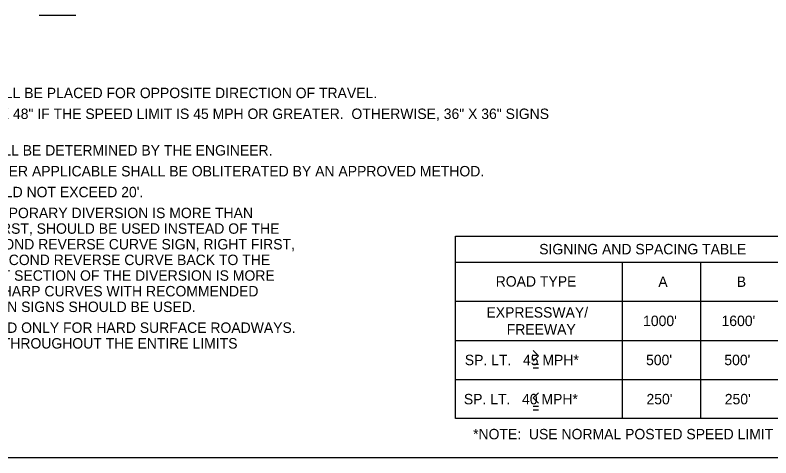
# Model space of a CAD drawing. Extents: x 1002 to 1035.5, y 1000.5 to 1021.5.
# Drawn here: x 1013.76 to 1028.24, y 1000.5 to 1008.99 of the extents above; entities that cross this region are included whole.
import ezdxf

# ---------------------------------------------------------------- set-up
doc = ezdxf.new("R2010")
doc.units = 0
doc.layers.add('Level 1', color=7, linetype='Continuous')
doc.layers.add('Level 10', color=7, linetype='Continuous')

msp = doc.modelspace()

# ---------------------------------------------------------------- linework, layer by layer
at = {"layer": 'Level 1'}
for p, q in [((1014.219, 1008.988), (1014.922, 1008.988)), ((1022.197, 1004.752), (1029.897, 1004.752)), ((1022.197, 1001.252), (1022.197, 1004.752)), ((1022.197, 1004.252), (1029.897, 1004.252)), ((1025.397, 1001.252), (1025.397, 1004.252)), ((1026.897, 1001.252), (1026.897, 1004.252)), ((1022.197, 1003.502), (1029.897, 1003.502)), ((1022.197, 1002.752), (1029.897, 1002.752)), ((1023.784, 1002.458), (1023.683, 1002.556)), ((1023.682, 1002.357), (1023.784, 1002.458)), ((1023.684, 1002.298), (1023.783, 1002.298)), ((1023.686, 1002.225), (1023.783, 1002.225)), ((1022.197, 1002.002), (1029.897, 1002.002)), ((1023.686, 1001.649), (1023.786, 1001.747)), ((1023.787, 1001.548), (1023.686, 1001.649)), ((1023.684, 1001.493), (1023.785, 1001.493)), ((1023.682, 1001.419), (1023.782, 1001.419))]:
    msp.add_line(p, q, dxfattribs=at)
msp.add_lwpolyline([(1029.897, 1001.252), (1022.197, 1001.252)], dxfattribs=at)
at = {"layer": 'Level 10'}
msp.add_line((1035.5, 1000.5), (1007, 1000.5), dxfattribs=at)

# ---------------------------------------------------------------- texts
at = {"layer": 'Level 1'}
for s, p in [('DEVICES SIMILAR TO THOSE DEPICTED SHALL BE PLACED FOR OPPOSITE DIRECTION OF TRAVEL.', (1007.75, 1007.396)), ('THE SIZE OF SIGNS 1 THRU 3 SHALL BE 48" X 48" IF THE SPEED LIMIT IS 45 MPH OR GREATER.  OTHERWISE, 36" X 36" SIGNS ', (1007.75, 1006.996)), ('THE ADVISORY SPEED LIMIT ON SIGN 3 SHALL BE DETERMINED BY THE ENGINEER.', (1007.75, 1006.296)), ('PAVEMENT MARKINGS WHICH ARE NO LONGER APPLICABLE SHALL BE OBLITERATED BY AN APPROVED METHOD.', (1007.75, 1005.896)), ("SPACING OF CHANNELIZING DEVICES SHOULD NOT EXCEED 20'.", (1007.75, 1005.496)), ('IF THE TANGENT DISTANCE ALONG THE TEMPORARY DIVERSION IS MORE THAN', (1007.75, 1005.096)), ('600 FEET, A REVERSE CURVE SIGN, LEFT FIRST, SHOULD BE USED INSTEAD OF THE', (1007.75, 1004.796)), ('DOUBLE REVERSE CURVE SIGN, AND A SECOND REVERSE CURVE SIGN, RIGHT FIRST,', (1007.75, 1004.496)), ('SIGNING AND SPACING TABLE', (1023.799, 1004.402)), ('SHOULD BE PLACED IN ADVANCE OF THE SECOND REVERSE CURVE BACK TO THE', (1007.75, 1004.196)), ('ORIGINAL ALIGNMENT.  WHEN THE TANGENT SECTION OF THE DIVERSION IS MORE', (1007.75, 1003.896)), ('ROAD TYPE', (1022.965, 1003.783)), ('A', (1026.081, 1003.777)), ('B', (1027.584, 1003.777)), ('THAN 600 FEET, AND THE DIVERSION HAS SHARP CURVES WITH RECOMMENDED', (1007.75, 1003.596)), ('SPEEDS OF 30 MPH OR LESS, REVERSE TURN SIGNS SHOULD BE USED.', (1007.75, 1003.296)), ('EXPRESSWAY/', (1022.788, 1003.189)), ("1000'", (1025.789, 1003.027)), ("1600'", (1027.292, 1003.027)), ('RAISED PAVEMENT MARKERS ARE REQUIRED ONLY FOR HARD SURFACE ROADWAYS.  ', (1007.75, 1002.896)), ('FREEWAY', (1023.176, 1002.864)), ('TYPE IVA MARKERS SHALL BE MAINTAINED THROUGHOUT THE ENTIRE LIMITS ', (1007.75, 1002.596)), ('SP. LT.   45 MPH*', (1022.373, 1002.277)), ("500'", (1025.846, 1002.277)), ("500'", (1027.346, 1002.277)), ('SP. LT.   40 MPH*', (1022.355, 1001.527)), ("250'", (1025.854, 1001.527)), ("250'", (1027.354, 1001.527)), ('*NOTE:  USE NORMAL POSTED SPEED LIMIT', (1022.532, 1000.856))]:
    msp.add_text(s, height=0.2, dxfattribs=at).set_placement(p)

doc.saveas('drawing.dxf')
